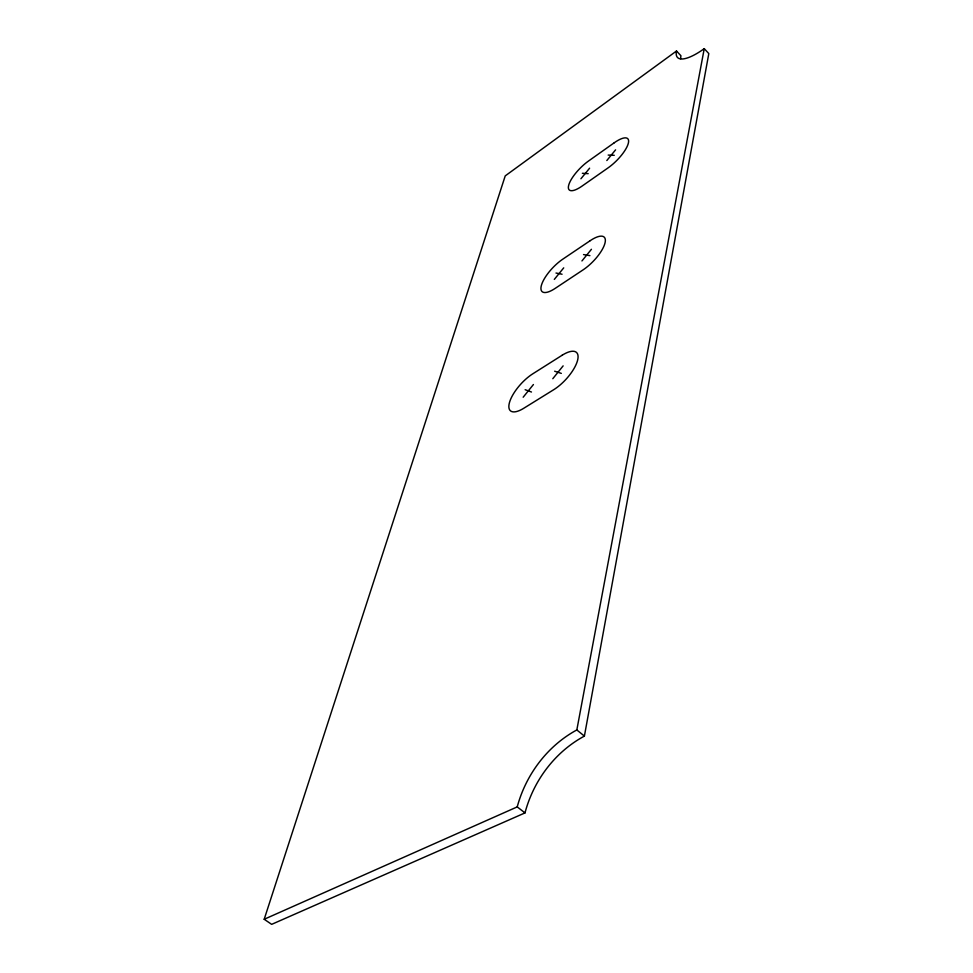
<?xml version="1.0" encoding="UTF-8"?>
<svg xmlns="http://www.w3.org/2000/svg" width="973" height="973" viewBox="0 0 973 973"><rect width="100%" height="100%" fill="white"/><g stroke="black" fill="none" stroke-linecap="round" stroke-linejoin="round"><path stroke-width="1.46" d="M584.396 736.099L708.806 53.588L704.245 48.65A42.739 13.16 -43.6 0 1 676.503 51.01L505.23 175.882L264.194 919.266L271.662 924.35L524.994 812.905C533.496 780.687 554.902 751.971 584.396 736.099L576.831 729.945L704.245 48.65M264.194 919.266L517.222 806.897C525.894 774.654 547.349 745.938 576.831 729.945M523.17 397.215L533.423 384.53M552.798 378.704L563.136 365.872M581.951 260.934L591.438 249.283M554.318 279.397L563.72 267.855M580.917 178.764L589.614 168.183M606.824 160.533L615.581 149.854M608.174 155.072L614.255 155.303M582.365 173.291L588.191 173.656M583.532 254.573L589.893 255.631M555.997 273.036L562.066 274.228M554.646 371.2L561.312 373.377M525.152 389.711L531.477 392.022M517.222 806.897L524.994 812.905M676.503 51.01L680.966 55.789A42.666 13.281 -43.5 0 0 680.686 58.721M614.243 142.776L588.531 161.019A23.024 7.431 -45.4 0 0 568.682 185.259A23.024 7.431 -45.4 0 0 581.939 186.171L608.101 167.855A23.328 7.577 -45.1 0 0 628.339 143.213A23.328 7.577 -45.1 0 0 614.243 142.776M590.246 240.647L562.82 259.146A24.714 8.672 -46.3 0 0 541.341 285.588A24.714 8.672 -46.3 0 0 555.145 288.409L583.082 269.874A25.055 8.879 -45.9 0 0 605.011 242.982A25.055 8.879 -45.9 0 0 590.246 240.647M562.151 355.242L532.766 373.827A26.782 10.241 -47.6 0 0 509.378 402.883A26.782 10.241 -47.6 0 0 523.729 408.295L553.686 389.723A27.135 10.508 -47.2 0 0 577.621 360.144A27.135 10.508 -47.2 0 0 562.151 355.242"/></g></svg>
